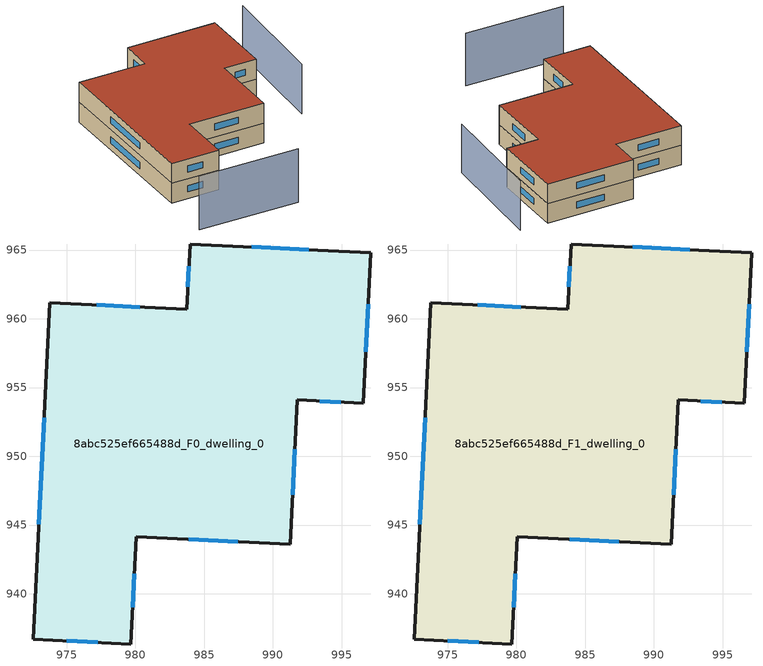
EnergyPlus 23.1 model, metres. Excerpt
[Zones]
8abc525ef665488d_F0_dwelling_0
 floor ground (EU_floor_Construction): 997.1,964.81 996.57,953.87 991.78,954.1 991.27,943.61 980.05,944.15 979.67,936.35 972.59,936.69 973.76,961.17 983.74,960.69 983.97,965.44 z0
 wall outside (EU_wall_Construction): 996.57,953.87 997.1,964.81 983.97,965.44 983.74,960.69 973.76,961.17 972.59,936.69 979.67,936.35 980.05,944.15 991.27,943.61 991.78,954.1 996.57,953.87 z0:3
 window (EU_Window_Construction): 996.75,957.61 996.92,961.06 / 993.42,954.02 994.93,953.95 / 991.44,947.2 991.6,950.51 / 983.89,943.96 987.43,943.79 / 979.8,939.02 979.92,941.48 / 975.01,936.58 977.25,936.47 / 973.36,952.79 972.99,945.07 / 980.33,960.85 977.18,961 / 983.89,963.81 983.82,962.31 / 992.6,965.02 988.47,965.22 z1.03:1.97
8abc525ef665488d_F1_dwelling_0
 floor to 8abc525ef665488d_F0_dwelling_0 (EU_floor_Construction): 997.1,964.81 996.57,953.87 991.77,954.1 991.27,943.61 980.05,944.15 979.67,936.35 972.59,936.69 973.76,961.17 983.74,960.69 983.97,965.44 z3
 wall outside (EU_wall_Construction): 996.57,953.87 997.1,964.81 983.97,965.44 983.74,960.69 973.76,961.17 972.59,936.69 979.67,936.35 980.05,944.15 991.27,943.61 991.78,954.1 996.57,953.87 z3:6
 window (EU_Window_Construction): 996.75,957.61 996.92,961.06 / 993.42,954.02 994.93,953.95 / 991.44,947.2 991.6,950.51 / 983.89,943.96 987.43,943.79 / 979.8,939.02 979.92,941.48 / 975.01,936.58 977.25,936.47 / 973.36,952.79 972.99,945.07 / 980.33,960.85 977.18,961 / 983.89,963.81 983.82,962.31 / 992.6,965.02 988.47,965.22 z4.03:4.97
 roof outside (EU_roof_Construction): 991.27,943.61 991.78,954.1 996.57,953.87 997.1,964.81 983.97,965.44 983.74,960.69 973.76,961.17 972.59,936.69 979.67,936.35 980.05,944.15 z6
shading: 971.88,928.85 986.71,928 z0:8.1; 999.55,947.39 1001.16,964.42 z0:7.5
[Building]
EU S2 Campaign: North Axis=0; Terrain=City; Solar Distribution=FullExterior
[Site:Location]
Cape.Town.Intl.AP: Latitude=-33.965; Longitude=18.602; Time Zone=2; Elevation=46
[SizingPeriod:WeatherFileDays]
AnnualSizingPeriod: Begin Month=1; Begin Day of Month=1; End Month=12; End Day of Month=31; Day of Week for Start Day=Monday; Use Weather File Daylight Saving Period=No; Use Weather File Rain and Snow Indicators=No
[MATERIAL]
EU_InternalMass_Material: Roughness=MediumRough; Thickness=0.1; Conductivity=1; Density=1800; Specific Heat=900; Thermal Absorptance=0.9; Solar Absorptance=0.7; Visible Absorptance=0.7
[MATERIAL:NOMASS] Roughness=MediumRough; Thermal Absorptance=0.9; Solar Absorptance=0.7; Visible Absorptance=0.7
Name | Thermal Resistance
EU_wall_NoMass | 0.493876
EU_roof_NoMass | 0.449382
EU_floor_NoMass | 1.25
[WINDOWMATERIAL:SIMPLEGLAZINGSYSTEM]
EU_Window_SimpleGlazing: UFactor=4.4; Solar Heat Gain Coefficient=0.85; Visible Transmittance=0.85
[CONSTRUCTION]
EU_wall_Construction: EU_wall_NoMass
EU_roof_Construction: EU_roof_NoMass
EU_floor_Construction: EU_floor_NoMass
EU_Window_Construction: EU_Window_SimpleGlazing
EU_InternalMass_Construction: EU_InternalMass_Material
[ZONE] Type=1; Multiplier=1; Ceiling Height=autocalculate; Volume=1361.21; Floor Area=autocalculate; Part of Total Floor Area=Yes
8abc525ef665488d_F0_dwelling_0; 8abc525ef665488d_F1_dwelling_0
[INTERNALMASS] Construction=EU_InternalMass_Construction; Surface Area=453.736
Name | Zone or ZoneList
8abc525ef665488d_F0_dwelling_0_EU_InternalMass | 8abc525ef665488d_F0_dwelling_0
8abc525ef665488d_F1_dwelling_0_EU_InternalMass | 8abc525ef665488d_F1_dwelling_0
[OTHEREQUIPMENT] Fuel Type=Electricity; Design Level Calculation Method=Watts/Area; Power per Zone Floor Area=1; Fraction Latent=0; Fraction Radiant=0; Fraction Lost=0; Carbon Dioxide Generation Rate=0; EndUse Subcategory=EU_Step8_InternalGains
Name | Zone or ZoneList or Space or SpaceList | Schedule
EU_Step8_InternalGain_8abc525ef665488d_F0_dwelling_0_f000 | 8abc525ef665488d_F0_dwelling_0 | EU_Step8_GainSchedule_8abc525ef665488d_F0_dwelling_0_f000
EU_Step8_InternalGain_8abc525ef665488d_F1_dwelling_0_f000 | 8abc525ef665488d_F1_dwelling_0 | EU_Step8_GainSchedule_8abc525ef665488d_F1_dwelling_0_f000
[ZONEVENTILATION:DESIGNFLOWRATE] Schedule=EU_AlwaysOn; Design Flow Rate Calculation Method=AirChanges/Hour; Air Changes per Hour=0.64; Ventilation Type=Natural; Fan Pressure Rise=0; Fan Total Efficiency=1; Constant Term Coefficient=1; Temperature Term Coefficient=0; Velocity Term Coefficient=0; Velocity Squared Term Coefficient=0; Minimum Indoor Temperature=-100; Maximum Indoor Temperature=100; Delta Temperature=-100; Minimum Outdoor Temperature=-100; Maximum Outdoor Temperature=100; Maximum Wind Speed=40
Name | Zone or ZoneList or Space or SpaceList
EU_ConstantAir_8abc525ef665488d_F0_dwelling_0 | 8abc525ef665488d_F0_dwelling_0
EU_ConstantAir_8abc525ef665488d_F1_dwelling_0 | 8abc525ef665488d_F1_dwelling_0
[HVACTEMPLATE:THERMOSTAT] Constant Heating Setpoint=20; Constant Cooling Setpoint=50
EU_HeatOnly_8abc525ef665488d_F0_dwelling_0; EU_HeatOnly_8abc525ef665488d_F1_dwelling_0
[HVACTEMPLATE:ZONE:IDEALLOADSAIRSYSTEM] System Availability Schedule=EU_AlwaysOn; Maximum Heating Supply Air Temperature=50; Minimum Cooling Supply Air Temperature=13; Maximum Heating Supply Air Humidity Ratio=0.0156; Minimum Cooling Supply Air Humidity Ratio=0.0077; Heating Limit=NoLimit; Cooling Limit=NoLimit; Heating Availability Schedule=EU_AlwaysOn; Cooling Availability Schedule=EU_CoolingOff; Dehumidification Control Type=ConstantSensibleHeatRatio; Cooling Sensible Heat Ratio=0.7; Dehumidification Setpoint=60; Humidification Control Type=None; Humidification Setpoint=30; Outdoor Air Method=None; Outdoor Air Flow Rate per Person=0.00944; Outdoor Air Flow Rate per Zone Floor Area=0; Outdoor Air Flow Rate per Zone=0; Demand Controlled Ventilation Type=None; Outdoor Air Economizer Type=NoEconomizer; Heat Recovery Type=None; Sensible Heat Recovery Effectiveness=0.7; Latent Heat Recovery Effectiveness=0.65
Name | Template Thermostat
8abc525ef665488d_F0_dwelling_0 | EU_HeatOnly_8abc525ef665488d_F0_dwelling_0
8abc525ef665488d_F1_dwelling_0 | EU_HeatOnly_8abc525ef665488d_F1_dwelling_0
[SIZING:ZONE] Zone Cooling Design Supply Air Temperature Input Method=SupplyAirTemperature; Zone Cooling Design Supply Air Temperature=13; Zone Heating Design Supply Air Temperature Input Method=SupplyAirTemperature; Zone Heating Design Supply Air Temperature=50; Zone Cooling Design Supply Air Humidity Ratio=0.008; Zone Heating Design Supply Air Humidity Ratio=0.008; Cooling Design Air Flow Method=DesignDay; Cooling Design Air Flow Rate=0; Cooling Minimum Air Flow per Zone Floor Area=0.000762; Cooling Minimum Air Flow=0; Cooling Minimum Air Flow Fraction=0.2; Heating Design Air Flow Method=DesignDay; Heating Design Air Flow Rate=0; Heating Maximum Air Flow per Zone Floor Area=0.002032; Heating Maximum Air Flow=0.141576; Heating Maximum Air Flow Fraction=0.3; Account for Dedicated Outdoor Air System=No; Dedicated Outdoor Air System Control Strategy=NeutralSupplyAir; Dedicated Outdoor Air Low Setpoint Temperature for Design=autosize; Dedicated Outdoor Air High Setpoint Temperature for Design=autosize; Zone Load Sizing Method=Sensible Load Only No Latent Load; Zone Latent Cooling Design Supply Air Humidity Ratio Input Method=HumidityRatioDifference; Zone Cooling Design Supply Air Humidity Ratio Difference=0.005; Zone Latent Heating Design Supply Air Humidity Ratio Input Method=HumidityRatioDifference; Zone Humidification Design Supply Air Humidity Ratio Difference=0.005
8abc525ef665488d_F0_dwelling_0; 8abc525ef665488d_F1_dwelling_0
[SCHEDULE:CONSTANT]
Name | Hourly Value
EU_AlwaysOn | 1
EU_CoolingOff | 0
[SCHEDULE:FILE] Column Number=1; Rows to Skip at Top=0; Number of Hours of Data=8760; Column Separator=Comma; Interpolate to Timestep=No; Minutes per Item=60; Adjust Schedule for Daylight Savings=Yes
Name | File
EU_Step8_GainSchedule_8abc525ef665488d_F0_dwelling_0_f000 | ../../schedules/8abc525ef665488d/8abc525ef665488d_F0_dwelling_0_f000_gain.csv
EU_Step8_GainSchedule_8abc525ef665488d_F1_dwelling_0_f000 | ../../schedules/8abc525ef665488d/8abc525ef665488d_F1_dwelling_0_f000_gain.csv
